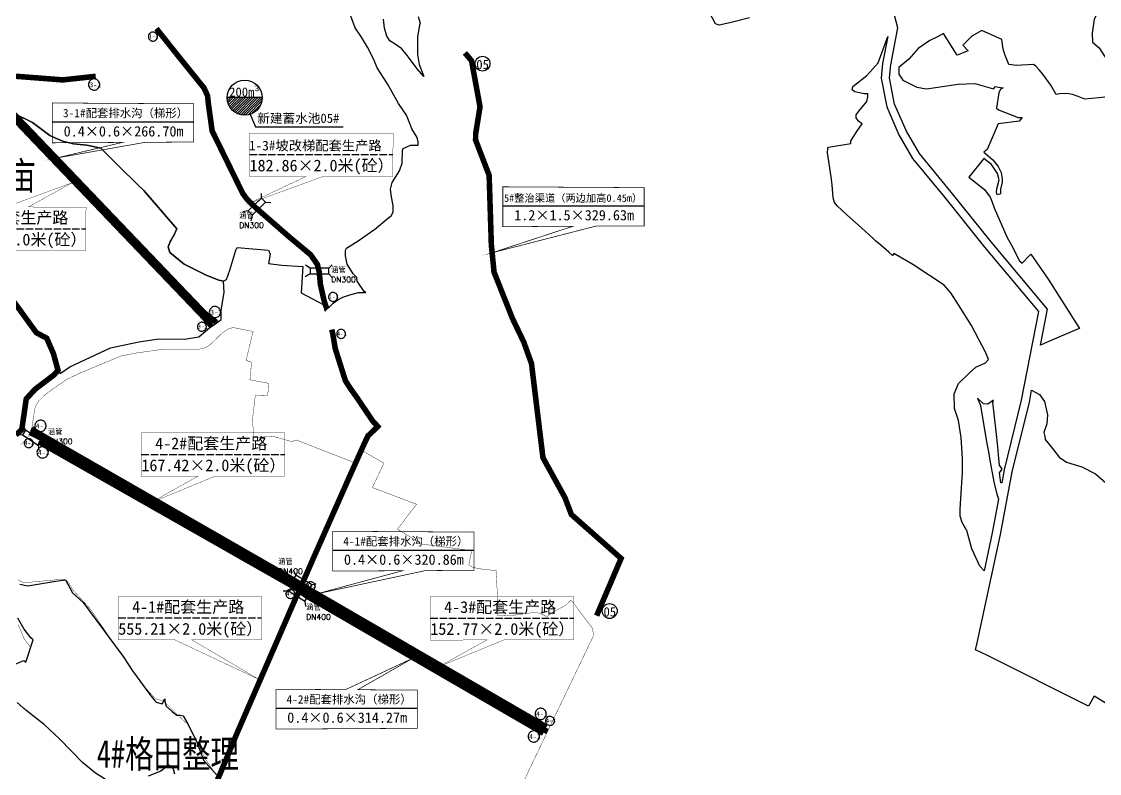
# Model space of a CAD drawing. Header units: millimetres. Extents: x 35444746 to 35449000, y 3482000 to 3488437.
# Drawn here: x 35446541 to 35447122, y 3484715 to 3485121 of the extents above; entities that cross this region are included whole.
import ezdxf
from ezdxf.enums import TextEntityAlignment as Align

# ---------------------------------------------------------------- set-up
doc = ezdxf.new("R2010")
doc.units = ezdxf.units.MM
doc.linetypes.add('X3', pattern=[5, 4, -1])
for name, color, linetype, true_color in [('0201.01格田整理标注', 7, 'Continuous', 0xffffff), ('0201.02格田整理', 7, 'X3', 0x99cc00), ('0202.02坡改梯', 40, 'Continuous', 0xffbf00), ('0203.02旱地整理', 9, 'Continuous', 0x808080), ('0204.02水田整理', 9, 'Continuous', 0x808080), ('0301.01生产道路工程标注', 6, 'X3', 0xff00ff), ('0301.02生产道路工程', 6, 'X3', 0xff00ff), ('0401.01渠道工程标注', 4, '732', 0x00ffff), ('0401.02渠道工程', 4, 'X3', 0x00ffff), ('0401.03涵管标注', 4, '732', 0x00ffff), ('0403.01蓄水池标注', 4, '732', 0x00ffff), ('0403.02蓄水池', 6, 'X3', 0xff00ff)]:
    doc.layers.add(name, color=color, linetype=linetype, true_color=true_color)
doc.styles.add('FS', font='rs.shx', dxfattribs={"bigfont": 'fs.shx'})
doc.styles.add('宋体', font='')
doc.styles.get('宋体').set_extended_font_data('SimSun')
doc.linetypes.add('732', pattern='A,9,-0.5,[162,AAA.SHX,S=1,R=0,X=0,Y=0],-0.5', length=10)

msp = doc.modelspace()

# ---------------------------------------------------------------- hatches: boundary and pattern name
at = {"layer": '0403.02蓄水池', "linetype": 'Continuous'}
h = msp.add_hatch(dxfattribs=at)
h.set_pattern_fill('ANSI31', color=5, scale=7.5, style=0)
h.set_pattern_definition([(45, (39393.036, 261068.4025), (-0.662912607362, 0.662912607362), [])])
h.paths.add_polyline_path([(35446670.759749, 3485079.55191), (35446661.299058, 3485079.55191), (35446651.838368, 3485079.55191, 1)])

# ---------------------------------------------------------------- linework, layer by layer
at = {"layer": '0201.02格田整理', "color": 2, "linetype": 'ByBlock', "elevation": 564.238}
msp.add_lwpolyline([(35446540.916848, 3484963.916098), (35446548.97523, 3484952.835247), (35446548.97523, 3484952.835247), (35446554.571083, 3484949.857582), (35446557.685, 3484943.155), (35446560.630906, 3484932.644251), (35446561.761902, 3484930.797225), (35446567.094667, 3484934.451208), (35446567.094667, 3484934.451208), (35446578.094, 3484939.632), (35446588.957, 3484944.595), (35446598.348, 3484946.658), (35446604.296643, 3484947.912673), (35446615.029934, 3484949.592455), (35446615.029934, 3484949.592455), (35446628.863, 3484949.406), (35446636.516, 3484950.605), (35446636.516, 3484950.605), (35446642.390938, 3484955.423847), (35446644.407696, 3484956.980731), (35446648.56531, 3484959.925263), (35446648.536, 3484964.972), (35446650.216194, 3484974.426173), (35446649.903425, 3484980.664191), (35446647.403458, 3484981.082241), (35446640.529, 3484983.928), (35446628.666, 3484989.799), (35446620.881, 3484996.039), (35446620.02, 3484999.087), (35446621.151, 3485001.853), (35446623.281174, 3485005.492318), (35446624.695, 3485008.841), (35446606.991093, 3485029.495221), (35446603.365282, 3485032.995772), (35446593.557829, 3485042.464413), (35446583.781675, 3485052.288767), (35446576.193477, 3485053.973697), (35446569.026819, 3485054.675766), (35446563.124868, 3485056.079868), (35446556.239266, 3485059.168917), (35446546.824292, 3485066.189462), (35446536.293903, 3485071.41094)], dxfattribs=at)
at = {"layer": '0201.02格田整理', "color": 2, "linetype": 'ByBlock', "const_width": 0.2, "elevation": 562.236}
for points in [[(35446540.576, 3484892.585), (35446543.428, 3484895.295), (35446544.580598, 3484896.888081), (35446546.574, 3484901.723), (35446547.9205, 3484910.476), (35446548.448, 3484913.083), (35446550.368, 3484916.208), (35446553.767, 3484919.504), (35446560.472, 3484924.356), (35446560.472, 3484924.356), (35446565.540625, 3484927.766425), (35446572.849437, 3484931.235123), (35446581.534, 3484934.848892), (35446589.405794, 3484938.125943), (35446589.405794, 3484938.125943), (35446594.601148, 3484940.253229), (35446602.27715, 3484941.807308), (35446616.97458, 3484943.862791), (35446625.283, 3484943.7015), (35446636.316, 3484943.838), (35446640.228, 3484944.785), (35446643.013, 3484946.689), (35446649.273, 3484952.717), (35446652.743, 3484955.014), (35446655.176, 3484955.616), (35446665.924, 3484953.468), (35446665.924, 3484953.468), (35446665.585524, 3484952.720498), (35446662.074161, 3484937.874588), (35446665.039, 3484936.905), (35446664.120787, 3484927.430302), (35446664.120787, 3484927.430302), (35446664.120787, 3484927.430302), (35446664.120787, 3484927.430302), (35446674.15811, 3484925.553838), (35446674.15811, 3484925.553838), (35446673.76957, 3484919.147979), (35446673.76957, 3484919.147979), (35446667.03484, 3484918.953862), (35446665.542, 3484906.299), (35446666.11, 3484896.363), (35446677.008285, 3484896.848551), (35446677.008285, 3484896.848551), (35446686.657068, 3484894.130914), (35446689.193943, 3484895.000283), (35446689.193943, 3484895.000283), (35446689.193943, 3484895.000283), (35446720.139579, 3484882.892148), (35446725.070139, 3484888.996503), (35446725.070139, 3484888.996503), (35446736.379, 3484882.522), (35446736.379, 3484882.522), (35446730.148, 3484869.357), (35446753.95, 3484860.354), (35446743.65, 3484846.871), (35446756.931, 3484838.914), (35446783.7255, 3484835.366), (35446782.1165, 3484827.6335), (35446783.817, 3484826.5765), (35446787.373, 3484825.618), (35446796.798249, 3484824.553011), (35446796.798249, 3484824.553011), (35446796.798249, 3484824.553011), (35446796.798249, 3484824.553011), (35446796.798249, 3484824.553011), (35446796.798249, 3484824.553011), (35446796.798249, 3484824.553011), (35446796.798249, 3484824.553011), (35446796.798249, 3484824.553011), (35446796.798249, 3484824.553011), (35446796.798249, 3484824.553011), (35446796.798249, 3484824.553011), (35446797.720204, 3484808.813955), (35446797.401412, 3484800.63838), (35446805.052192, 3484800.319857), (35446817.822, 3484802.134), (35446817.822, 3484802.134), (35446817.822, 3484802.134), (35446821.056, 3484801.332), (35446823.675, 3484800.008), (35446824.638, 3484800.003), (35446826.483, 3484801.57), (35446832.053, 3484804.6505), (35446834.289, 3484805.734), (35446834.993, 3484806.518), (35446837.340108, 3484808.691352), (35446848.759, 3484793.505), (35446849.432097, 3484789.630505), (35446831.851741, 3484752.949222), (35446831.851741, 3484752.949222), (35446815.229289, 3484718.363128), (35446798.127254, 3484681.413395)], [(35446646.393438, 3484713.819809), (35446640.107502, 3484722.939401), (35446640.107502, 3484722.939401), (35446636.383587, 3484731.109295), (35446630.797761, 3484741.544106), (35446625.676214, 3484746.197178), (35446619.685628, 3484752.183033), (35446617.823671, 3484754.043502), (35446612.966421, 3484755.661297), (35446607.218664, 3484762.132498), (35446595.725345, 3484778.299038), (35446591.244302, 3484784.602087), (35446577.967819, 3484804.01569), (35446568.956452, 3484813.778775), (35446566.28493, 3484818.227732), (35446564.018214, 3484820.007303), (35446564.018214, 3484820.007303), (35446548.070254, 3484818.551283), (35446541.998726, 3484817.985058), (35446539.246262, 3484819.683751)], [(35446539.18, 3484795.384), (35446542.366, 3484787.805), (35446545.896115, 3484783.280728), (35446543.32168, 3484775.128175), (35446542.138996, 3484776.178942), (35446532.896, 3484771.964)], [(35446538.646, 3484753.544), (35446553.229, 3484741.633), (35446567.718, 3484727.416), (35446573.877, 3484721.162), (35446580.909, 3484715.296), (35446594.984682, 3484706.860585)]]:
    msp.add_lwpolyline(points, dxfattribs=at)
at = {"layer": '0202.02坡改梯', "color": 40, "linetype": 'ByBlock'}
msp.add_lwpolyline([(35446536.293903, 3485071.41094), (35446546.824292, 3485066.189462), (35446556.239266, 3485059.168917), (35446563.124868, 3485056.079868), (35446569.026819, 3485054.675766), (35446576.193477, 3485053.973697), (35446583.781675, 3485052.288767), (35446593.557829, 3485042.464413), (35446603.365282, 3485032.995772), (35446606.991093, 3485029.495221), (35446624.695, 3485008.841), (35446622.794, 3485004.66), (35446621.151, 3485001.853), (35446620.02, 3484999.087), (35446620.881, 3484996.039), (35446628.666, 3484989.799), (35446640.529, 3484983.928), (35446647.403458, 3484981.082241), (35446649.903425, 3484980.664191), (35446651.502262, 3484981.535942), (35446653.341, 3484986.581), (35446656.558405, 3484997.312085), (35446657.282969, 3484998.833073), (35446674.051399, 3484997.405057), (35446674.962752, 3484995.192643), (35446674.051399, 3484990.117101), (35446681.342227, 3484989.206105), (35446692.69514, 3484988.483372), (35446691.762693, 3484974.363916), (35446703.952577, 3484967.90399), (35446704.473382, 3484964.481844), (35446707.64929, 3484967.382569), (35446708.98371, 3484968.819827), (35446711.480569, 3484970.485307), (35446714.183, 3484971.931), (35446717.991, 3484973.251), (35446722.714, 3484974.42), (35446726.578, 3484974.584), (35446725.771, 3484975.028), (35446721.982, 3484980.594), (35446721.818, 3484982.675), (35446719.815194, 3484984.577523), (35446716.603, 3484989.872), (35446715.572, 3484994.287), (35446715.6, 3484997.004), (35446715.861, 3484997.739), (35446716.122, 3484998.474), (35446722.442, 3485002.443), (35446730.842492, 3485008.236311), (35446731.235, 3485008.507), (35446738.983, 3485015.0155), (35446740.404, 3485015.994), (35446741.273, 3485017.984), (35446741.365, 3485021.274), (35446740.248, 3485027.163), (35446739.993, 3485030.28), (35446740.864, 3485033.828), (35446744.73, 3485040.036), (35446746.293, 3485044.185), (35446746.304, 3485051.019), (35446746.825, 3485052.142), (35446750.72, 3485053.866), (35446754.784847, 3485053.858951), (35446754.788, 3485055.677), (35446754.272, 3485058.013), (35446751.338, 3485062.694), (35446750.325, 3485065.639), (35446748.461, 3485070.059), (35446744.26, 3485076.324), (35446738.302, 3485086.992), (35446732.744, 3485095.592), (35446730.712, 3485100.528), (35446727.568, 3485106.682), (35446724.333, 3485112.232), (35446720.847, 3485117.267), (35446718.555, 3485123.5)], dxfattribs=at)
at = {"layer": '0203.02旱地整理', "color": 41}
for points in [[(35446540.024, 3484817.326), (35446544.324, 3484816.333), (35446559.494, 3484818.801), (35446564.598, 3484819.58), (35446568.425, 3484812.657), (35446574.212, 3484807.461), (35446595.172, 3484779.044), (35446596.16, 3484777.705), (35446600.733, 3484770.46), (35446610.241, 3484757.834), (35446613.065, 3484754.211), (35446613.522, 3484753.626), (35446613.645, 3484753.59), (35446616.825, 3484752.686), (35446618.318, 3484755.424), (35446618.313, 3484753.999), (35446618.998, 3484751.471), (35446622.294, 3484748.497), (35446624.637, 3484746.572), (35446626.553, 3484746.564), (35446628.205, 3484746.209), (35446630.626, 3484742.02), (35446635.692, 3484731.648), (35446637.154, 3484727.723), (35446639.135, 3484722.408), (35446646.508314, 3484714.075586)], [(35446540.024, 3484817.326), (35446544.324, 3484816.333), (35446559.494, 3484818.801), (35446564.598, 3484819.58), (35446568.425, 3484812.657), (35446574.212, 3484807.461), (35446595.172, 3484779.044), (35446596.16, 3484777.705), (35446600.733, 3484770.46), (35446610.241, 3484757.834), (35446613.065, 3484754.211), (35446613.522, 3484753.626), (35446613.645, 3484753.59), (35446616.825, 3484752.686), (35446618.318, 3484755.424), (35446618.313, 3484753.999), (35446618.998, 3484751.471), (35446622.294, 3484748.497), (35446624.637, 3484746.572), (35446626.553, 3484746.564), (35446628.205, 3484746.209), (35446630.626, 3484742.02), (35446635.692, 3484731.648), (35446637.154, 3484727.723), (35446639.135, 3484722.408), (35446646.508314, 3484714.075586)], [(35446536.292, 3484773.683), (35446542.139, 3484776.179), (35446543.322, 3484775.128), (35446543.498, 3484775.685), (35446547.167, 3484787.308), (35446546.021, 3484788.275), (35446542.393, 3484792.987), (35446538.944, 3484798.994)], [(35446536.292, 3484773.683), (35446542.139, 3484776.179), (35446543.322, 3484775.128), (35446543.498, 3484775.685), (35446547.167, 3484787.308), (35446546.021, 3484788.275), (35446542.393, 3484792.987), (35446538.944, 3484798.994)], [(35446591.67, 3484708.56), (35446580.909, 3484715.296), (35446573.877, 3484721.162), (35446561.559, 3484733.67), (35446553.229, 3484741.633), (35446543.331, 3484749.427), (35446538.646, 3484753.544)], [(35446591.67, 3484708.56), (35446580.909, 3484715.296), (35446573.877, 3484721.162), (35446561.559, 3484733.67), (35446553.229, 3484741.633), (35446543.331, 3484749.427), (35446538.646, 3484753.544)], [(35446623.56, 3484714.83), (35446623, 3484717.555), (35446620.459, 3484719.915), (35446616.021, 3484716.399), (35446609.285, 3484713.729)], [(35446623.56, 3484714.83), (35446623, 3484717.555), (35446620.459, 3484719.915), (35446616.021, 3484716.399), (35446609.285, 3484713.729)]]:
    msp.add_lwpolyline(points, dxfattribs=at)
at = {"layer": '0204.02水田整理', "color": 51}
for points in [[(35447128.333, 3485080.151), (35447121.866, 3485079.497), (35447114.325, 3485078.734), (35447110.719, 3485080.253), (35447107.611, 3485081.295), (35447104.589, 3485081.732), (35447100.764, 3485081.629), (35447098.796, 3485081.254), (35447095.974, 3485086.231), (35447091.612, 3485092.297), (35447089.62, 3485094.542), (35447087.842, 3485096.547), (35447086.618, 3485097.415), (35447077.288, 3485096.883), (35447074.793, 3485097.23), (35447073.341, 3485097.515), (35447071.21, 3485102.896), (35447070.188, 3485105.673), (35447069.613, 3485110.871), (35447058.702, 3485115.787), (35447053.405, 3485112.714), (35447048.518, 3485107.829), (35447051.411, 3485104.837), (35447045.497, 3485102.453), (35447038.16, 3485114.102), (35447034.801, 3485112.409), (35447030.711, 3485110.348), (35447024.381, 3485105.983), (35447019.371, 3485100.361), (35447013.976, 3485095.72), (35447013.955, 3485092.258), (35447016.185, 3485088.955), (35447023.78, 3485085.273), (35447028.967, 3485084.376), (35447044.644, 3485086.702), (35447045.774, 3485086.87), (35447054.967, 3485087.14), (35447064.975, 3485084.309), (35447066.049, 3485085.492), (35447067.721, 3485085.204), (35447070.195, 3485084.777), (35447068.77, 3485084.093), (35447067.891, 3485082.105), (35447066.715, 3485073.966), (35447067.662, 3485072.921), (35447078.296, 3485068.869), (35447080.463, 3485068.856), (35447078.966, 3485066.841), (35447067.629, 3485065.431), (35447061.606, 3485051.599), (35447059.755, 3485050.124), (35447064.602, 3485045.962), (35447067.593, 3485042.482), (35447069.211, 3485039.247), (35447069.701, 3485035.669), (35447069.712, 3485033.962), (35447068.811, 3485030.253), (35447068.763, 3485027.689), (35447067.015, 3485027.146), (35447066.66, 3485028.362), (35447066.893, 3485030.405), (35447068.086, 3485035.224), (35447067.256, 3485038.696), (35447063.99, 3485043.463), (35447059.843, 3485046.779), (35447051.774, 3485036.701), (35447060.2, 3485030.049), (35447063.294, 3485025.909), (35447064.305, 3485023.186), (35447065.407, 3485020.216), (35447072.286, 3485004.502), (35447074.684, 3485000), (35447079.146, 3484991.623), (35447080.552, 3484990.263), (35447084.681, 3484994.716), (35447085.182, 3484995.256), (35447094.471, 3484981.731), (35447111.397, 3484955.122), (35447110.056, 3484954.568), (35447095.24, 3484948.292), (35447090.37019, 3484946.066847), (35447094.172384, 3484965.497185), (35447063.716316, 3485001.869221), (35447042.202122, 3485028.601405), (35447025.061824, 3485049.367539), (35447018.07187, 3485061.570813), (35447011.745186, 3485075.975974), (35447008.926882, 3485090.301006), (35447009.622967, 3485097.307633), (35447013.497179, 3485117.182694), (35447009.693603, 3485131.521088)], [(35447123.974, 3485131.117), (35447119.309, 3485121.827), (35447118.236, 3485114.251), (35447118.4, 3485109.431), (35447121.932, 3485106.416), (35447127.459, 3485097.893)], [(35446933.515, 3485122.629), (35446922.796, 3485119.816), (35446917.063, 3485118.628), (35446915.241, 3485119.421), (35446910.035, 3485128.853)], [(35446754.861, 3485123.34), (35446755.868, 3485119.662), (35446755.514, 3485118.633), (35446754.424, 3485112.408), (35446754.391, 3485108.253), (35446754.521, 3485102.884), (35446755.429, 3485097.509), (35446757.383, 3485092.423), (35446757.929, 3485090.999), (35446754.217, 3485095.114), (35446749.641, 3485101.388), (35446749.128, 3485102.02), (35446746.046, 3485105.826), (35446742.914, 3485108.017), (35446739.544, 3485110.206), (35446737.923, 3485112.638), (35446736.75, 3485117.052), (35446736.097, 3485121.808)], [(35447126.081, 3484752.766), (35447119.255, 3484756.934), (35447116.253, 3484751.564), (35447061.366, 3484778.936), (35447055.305023, 3484781.929904), (35447056.205548, 3484785.560323), (35447068.748003, 3484844.049604), (35447075.169127, 3484877.899024), (35447084.37422, 3484915.425658), (35447085.620011, 3484921.792018), (35447089.88, 3484919.435), (35447092.527, 3484915.693), (35447094.194, 3484908.553), (35447093.836, 3484903.65), (35447092.102, 3484899.062), (35447092.716, 3484896.841), (35447092.883, 3484895.33), (35447096.78, 3484890.377), (35447100.416, 3484885.772), (35447104.403, 3484883.075), (35447112.729, 3484880.457), (35447120.098, 3484876.8), (35447128.242, 3484869.497)]]:
    msp.add_lwpolyline(points, dxfattribs=at)
msp.add_lwpolyline([(35447008.051371, 3485112.594882), (35447005.198081, 3485097.957247), (35447004.416104, 3485090.086047), (35447007.456845, 3485074.630401), (35447014.07716, 3485059.556673), (35447021.374329, 3485046.817054), (35447038.739144, 3485025.778909), (35447060.263236, 3484999.034426), (35447089.378775, 3484964.263312), (35447080.010238, 3484916.387305), (35447070.802071, 3484878.84814), (35447069.482476, 3484871.891802), (35447069.036, 3484871.949), (35447068.314, 3484877.318), (35447069.675, 3484879.268), (35447068.3, 3484881.459), (35447067.744, 3484886.949), (35447067.382, 3484891.317), (35447066.495, 3484899.656), (35447064.72, 3484915.463), (35447064.971, 3484916.419), (35447062.052, 3484914.374), (35447059.596, 3484914.425), (35447056.467, 3484917.6), (35447058.097, 3484913.584), (35447061.119, 3484895.018), (35447062.634, 3484886.562), (35447062.926, 3484884.932), (35447065.16, 3484872.439), (35447066.861, 3484865.724), (35447067.806627, 3484863.057438), (35447064.368743, 3484844.934385), (35447059.967102, 3484824.408193), (35447057.657, 3484826.942), (35447053.356, 3484836.294), (35447050.638, 3484846.115), (35447050.555, 3484846.343), (35447048.181, 3484850.517), (35447047.022, 3484854.002), (35447047.043, 3484857.485), (35447047.429, 3484863.665), (35447048.327, 3484877.23), (35447048.375, 3484885.064), (35447047.66, 3484896.299), (35447046.15, 3484905.536), (35447044.013, 3484911.991), (35447043.8, 3484919.914), (35447046.184, 3484925.384), (35447052.052, 3484931.18), (35447055.466, 3484934.206), (35447060.673, 3484936.547), (35447062.335, 3484938.302), (35447060.939, 3484941.902), (35447053.197, 3484956.664), (35447046.211, 3484967.786), (35447042.057, 3484974.4), (35447038.399, 3484978.508), (35447021.574, 3484989.621), (35447011.246, 3484995.523), (35447010.592, 3484994.541), (35447008.643, 3484996.168), (35447004.223, 3485000), (35447001.509, 3485002.353), (35447000, 3485003.757), (35446994.104, 3485009.241), (35446985.775, 3485016.522), (35446980.745, 3485021.257), (35446979.36, 3485023.096), (35446978.589, 3485025.541), (35446977.983, 3485032.527), (35446977.604, 3485036.903), (35446975.584, 3485049.812), (35446975.684, 3485052.358), (35446975.99, 3485052.803), (35446988.038, 3485054.885), (35446988.133, 3485056.188), (35446991.292, 3485061.294), (35446994.247, 3485065.523), (35446992.261, 3485066.923), (35446991.058, 3485068.752), (35446991.067, 3485070.227), (35446992.38, 3485072.214), (35446996.836, 3485077.478), (35446997.372, 3485080.076), (35446997.313, 3485081.634), (35446995.343, 3485081.584), (35446990.238, 3485082.73), (35446988.785, 3485083.752), (35446989.141, 3485085.487), (35446996.793, 3485091.544), (35447000, 3485095.146), (35447002.797, 3485098.287)], close=True, dxfattribs=at)
at = {"layer": '0301.01生产道路工程标注'}
for p, q in [((35446663.988426, 3485048.842842), (35446741.236892, 3485048.862869)), ((35446498.315928, 3485008.875226, 166.192687), (35446575.564394, 3485008.895253, 166.192687)), ((35446605.656151, 3484887.210383), (35446682.904617, 3484887.23041)), ((35446593.201673, 3484799.051589), (35446670.450139, 3484799.071616)), ((35446761.449821, 3484798.984049, 567.729678), (35446838.698287, 3484799.004076, 567.729678))]:
    msp.add_line(p, q, dxfattribs=at)
at = {"layer": '0301.01生产道路工程标注', "linetype": 'Continuous'}
for points in [[(35446613.044399, 3485110.370139), (35446613.356284, 3485110.586836), (35446613.636889, 3485110.858024), (35446613.870359, 3485111.170712), (35446614.050646, 3485111.516802), (35446614.173081, 3485111.88733), (35446614.234495, 3485112.2727), (35446614.233295, 3485112.662931), (35446614.169514, 3485113.047916), (35446614.044802, 3485113.417685), (35446613.86239, 3485113.76266), (35446613.627004, 3485114.073907), (35446613.344737, 3485114.343364), (35446613.022902, 3485114.564054), (35446612.669833, 3485114.730259), (35446612.294675, 3485114.837676), (35446611.907145, 3485114.883522), (35446611.517278, 3485114.866611), (35446611.135174, 3485114.787379), (35446610.770727, 3485114.64788), (35446610.433376, 3485114.451725), (35446610.13186, 3485114.203996), (35446609.873987, 3485113.911109), (35446609.666436, 3485113.580648), (35446609.514582, 3485113.221174), (35446609.422358, 3485112.841995), (35446609.392153, 3485112.452932), (35446609.424749, 3485112.064063), (35446609.519303, 3485111.685458), (35446609.673364, 3485111.326925), (35446609.882942, 3485110.997746), (35446610.142612, 3485110.706449), (35446610.445645, 3485110.460579), (35446610.784195, 3485110.266502), (35446611.149492, 3485110.129245), (35446611.532077, 3485110.052365), (35446611.92204, 3485110.03785), (35446612.309281, 3485110.086078), (35446612.683772, 3485110.1958), (35446613.026379, 3485110.359661)], [(35446710.153594, 3484970.034676), (35446710.46548, 3484970.251374), (35446710.746085, 3484970.522562), (35446710.979554, 3484970.83525), (35446711.159841, 3484971.18134), (35446711.282277, 3484971.551867), (35446711.343691, 3484971.937238), (35446711.342491, 3484972.327469), (35446711.27871, 3484972.712454), (35446711.153998, 3484973.082223), (35446710.971586, 3484973.427198), (35446710.7362, 3484973.738444), (35446710.453933, 3484974.007902), (35446710.132098, 3484974.228591), (35446709.779028, 3484974.394797), (35446709.403871, 3484974.502214), (35446709.01634, 3484974.54806), (35446708.626474, 3484974.531148), (35446708.244369, 3484974.451916), (35446707.879923, 3484974.312417), (35446707.542572, 3484974.116263), (35446707.241056, 3484973.868534), (35446706.983183, 3484973.575646), (35446706.775632, 3484973.245186), (35446706.623778, 3484972.885711), (35446706.531554, 3484972.506533), (35446706.501349, 3484972.11747), (35446706.533945, 3484971.7286), (35446706.628498, 3484971.349996), (35446706.78256, 3484970.991462), (35446706.992138, 3484970.662284), (35446707.251808, 3484970.370987), (35446707.554841, 3484970.125116), (35446707.893391, 3484969.93104), (35446708.258688, 3484969.793783), (35446708.641273, 3484969.716902), (35446709.031236, 3484969.702388), (35446709.418477, 3484969.750616), (35446709.792968, 3484969.860337), (35446710.135575, 3484970.024199)], [(35446639.441453, 3484953.949963), (35446639.753338, 3484954.16666), (35446640.033943, 3484954.437848), (35446640.267413, 3484954.750536), (35446640.4477, 3484955.096626), (35446640.570135, 3484955.467154), (35446640.631549, 3484955.852524), (35446640.630349, 3484956.242755), (35446640.566568, 3484956.62774), (35446640.441857, 3484956.997509), (35446640.259444, 3484957.342484), (35446640.024058, 3484957.653731), (35446639.741791, 3484957.923188), (35446639.419956, 3484958.143878), (35446639.066887, 3484958.310083), (35446638.691729, 3484958.4175), (35446638.304199, 3484958.463346), (35446637.914332, 3484958.446435), (35446637.532228, 3484958.367203), (35446637.167781, 3484958.227704), (35446636.83043, 3484958.031549), (35446636.528915, 3484957.78382), (35446636.271041, 3484957.490933), (35446636.06349, 3484957.160472), (35446635.911636, 3484956.800998), (35446635.819412, 3484956.421819), (35446635.789207, 3484956.032756), (35446635.821804, 3484955.643887), (35446635.916357, 3484955.265282), (35446636.070418, 3484954.906749), (35446636.279997, 3484954.57757), (35446636.539666, 3484954.286273), (35446636.8427, 3484954.040403), (35446637.181249, 3484953.846326), (35446637.546547, 3484953.709069), (35446637.929132, 3484953.632189), (35446638.319094, 3484953.617674), (35446638.706336, 3484953.665903), (35446639.080826, 3484953.775624), (35446639.423433, 3484953.939485)], [(35446714.519845, 3484950.08878), (35446714.831731, 3484950.305477), (35446715.112335, 3484950.576665), (35446715.345805, 3484950.889353), (35446715.526092, 3484951.235443), (35446715.648528, 3484951.605971), (35446715.709941, 3484951.991341), (35446715.708741, 3484952.381572), (35446715.64496, 3484952.766557), (35446715.520249, 3484953.136326), (35446715.337837, 3484953.481301), (35446715.10245, 3484953.792547), (35446714.820184, 3484954.062005), (35446714.498348, 3484954.282695), (35446714.145279, 3484954.4489), (35446713.770121, 3484954.556317), (35446713.382591, 3484954.602163), (35446712.992725, 3484954.585251), (35446712.61062, 3484954.50602), (35446712.246173, 3484954.366521), (35446711.908823, 3484954.170366), (35446711.607307, 3484953.922637), (35446711.349434, 3484953.62975), (35446711.141882, 3484953.299289), (35446710.990028, 3484952.939815), (35446710.897804, 3484952.560636), (35446710.867599, 3484952.171573), (35446710.900196, 3484951.782704), (35446710.994749, 3484951.404099), (35446711.14881, 3484951.045566), (35446711.358389, 3484950.716387), (35446711.618058, 3484950.42509), (35446711.921092, 3484950.17922), (35446712.259641, 3484949.985143), (35446712.624939, 3484949.847886), (35446713.007524, 3484949.771006), (35446713.397487, 3484949.756491), (35446713.784728, 3484949.804719), (35446714.159218, 3484949.914441), (35446714.501826, 3484950.078302)], [(35446546.051567, 3484891.181255), (35446546.363452, 3484891.397953), (35446546.644057, 3484891.669141), (35446546.877527, 3484891.981829), (35446547.057814, 3484892.327919), (35446547.180249, 3484892.698446), (35446547.241663, 3484893.083817), (35446547.240463, 3484893.474048), (35446547.176682, 3484893.859033), (35446547.05197, 3484894.228802), (35446546.869558, 3484894.573777), (35446546.634172, 3484894.885023), (35446546.351905, 3484895.154481), (35446546.03007, 3484895.37517), (35446545.677001, 3484895.541376), (35446545.301843, 3484895.648793), (35446544.914313, 3484895.694639), (35446544.524446, 3484895.677727), (35446544.142342, 3484895.598495), (35446543.777895, 3484895.458996), (35446543.440544, 3484895.262842), (35446543.139028, 3484895.015113), (35446542.881155, 3484894.722225), (35446542.673604, 3484894.391765), (35446542.52175, 3484894.03229), (35446542.429526, 3484893.653112), (35446542.399321, 3484893.264049), (35446542.431917, 3484892.87518), (35446542.526471, 3484892.496575), (35446542.680532, 3484892.138041), (35446542.89011, 3484891.808863), (35446543.14978, 3484891.517566), (35446543.452813, 3484891.271695), (35446543.791363, 3484891.077619), (35446544.15666, 3484890.940362), (35446544.539245, 3484890.863481), (35446544.929208, 3484890.848967), (35446545.31645, 3484890.897195), (35446545.69094, 3484891.006916), (35446546.033547, 3484891.170778)], [(35446698.073689, 3484814.062611), (35446698.385575, 3484814.279308), (35446698.66618, 3484814.550496), (35446698.899649, 3484814.863184), (35446699.079936, 3484815.209274), (35446699.202372, 3484815.579802), (35446699.263786, 3484815.965172), (35446699.262586, 3484816.355403), (35446699.198805, 3484816.740388), (35446699.074093, 3484817.110157), (35446698.891681, 3484817.455132), (35446698.656294, 3484817.766379), (35446698.374028, 3484818.035836), (35446698.052193, 3484818.256526), (35446697.699123, 3484818.422731), (35446697.323965, 3484818.530148), (35446696.936435, 3484818.575994), (35446696.546569, 3484818.559083), (35446696.164464, 3484818.479851), (35446695.800018, 3484818.340352), (35446695.462667, 3484818.144197), (35446695.161151, 3484817.896468), (35446694.903278, 3484817.603581), (35446694.695727, 3484817.27312), (35446694.543873, 3484816.913646), (35446694.451649, 3484816.534467), (35446694.421444, 3484816.145404), (35446694.45404, 3484815.756535), (35446694.548593, 3484815.37793), (35446694.702655, 3484815.019397), (35446694.912233, 3484814.690218), (35446695.171903, 3484814.398921), (35446695.474936, 3484814.153051), (35446695.813486, 3484813.958974), (35446696.178783, 3484813.821718), (35446696.561368, 3484813.744837), (35446696.951331, 3484813.730322), (35446697.338572, 3484813.778551), (35446697.713063, 3484813.888272), (35446698.05567, 3484814.052133)], [(35446687.158252, 3484809.908714), (35446687.470138, 3484810.125411), (35446687.750743, 3484810.396599), (35446687.984212, 3484810.709287), (35446688.164499, 3484811.055377), (35446688.286935, 3484811.425905), (35446688.348349, 3484811.811275), (35446688.347149, 3484812.201506), (35446688.283368, 3484812.586491), (35446688.158656, 3484812.95626), (35446687.976244, 3484813.301235), (35446687.740858, 3484813.612481), (35446687.458591, 3484813.881939), (35446687.136756, 3484814.102628), (35446686.783686, 3484814.268834), (35446686.408529, 3484814.376251), (35446686.020998, 3484814.422097), (35446685.631132, 3484814.405185), (35446685.249028, 3484814.325953), (35446684.884581, 3484814.186454), (35446684.54723, 3484813.9903), (35446684.245714, 3484813.742571), (35446683.987841, 3484813.449683), (35446683.78029, 3484813.119223), (35446683.628436, 3484812.759748), (35446683.536212, 3484812.38057), (35446683.506007, 3484811.991507), (35446683.538603, 3484811.602638), (35446683.633156, 3484811.224033), (35446683.787218, 3484810.865499), (35446683.996796, 3484810.536321), (35446684.256466, 3484810.245024), (35446684.559499, 3484809.999153), (35446684.898049, 3484809.805077), (35446685.263346, 3484809.66782), (35446685.645931, 3484809.590939), (35446686.035894, 3484809.576425), (35446686.423135, 3484809.624653), (35446686.797626, 3484809.734374), (35446687.140233, 3484809.898236)], [(35446827.183069, 3484741.461528), (35446827.494955, 3484741.678226), (35446827.775559, 3484741.949413), (35446828.009029, 3484742.262101), (35446828.189316, 3484742.608191), (35446828.311752, 3484742.978719), (35446828.373165, 3484743.36409), (35446828.371965, 3484743.75432), (35446828.308184, 3484744.139306), (35446828.183473, 3484744.509075), (35446828.001061, 3484744.854049), (35446827.765674, 3484745.165296), (35446827.483408, 3484745.434753), (35446827.161572, 3484745.655443), (35446826.808503, 3484745.821649), (35446826.433345, 3484745.929065), (35446826.045815, 3484745.974911), (35446825.655949, 3484745.958), (35446825.273844, 3484745.878768), (35446824.909397, 3484745.739269), (35446824.572047, 3484745.543114), (35446824.270531, 3484745.295385), (35446824.012658, 3484745.002498), (35446823.805106, 3484744.672037), (35446823.653252, 3484744.312563), (35446823.561028, 3484743.933384), (35446823.530823, 3484743.544321), (35446823.56342, 3484743.155452), (35446823.657973, 3484742.776848), (35446823.812034, 3484742.418314), (35446824.021613, 3484742.089135), (35446824.281282, 3484741.797838), (35446824.584316, 3484741.551968), (35446824.922865, 3484741.357891), (35446825.288163, 3484741.220635), (35446825.670748, 3484741.143754), (35446826.060711, 3484741.129239), (35446826.447952, 3484741.177468), (35446826.822442, 3484741.287189), (35446827.16505, 3484741.451051)]]:
    msp.add_lwpolyline(points, dxfattribs=at)
at = {"layer": '0301.01生产道路工程标注', "const_width": 0.18, "flags": 128}
for points in [[(35446741.328888, 3485060.42017), (35446741.328888, 3485060.42017), (35446741.328888, 3485060.42017), (35446663.894433, 3485060.42017), (35446663.894433, 3485043.882439), (35446663.894433, 3485043.882439), (35446663.894433, 3485041.445897), (35446663.894433, 3485036.964796), (35446674.596415, 3485036.964796), (35446678.056073, 3485036.964796), (35446678.056073, 3485036.964796), (35446682.976483, 3485037.054721), (35446694.401407, 3485037.05994), (35446663.166474, 3485022.344758), (35446703.559307, 3485037.064123), (35446723.35655, 3485037.073166), (35446741.142899, 3485037.054598), (35446741.328888, 3485060.42017)], [(35446544.642027, 3485020.61202), (35446568.413037, 3485033.725198), (35446534.026208, 3485021.150834), (35446498.315928, 3485020.499165), (35446498.315928, 3485003.961434), (35446498.315928, 3485003.961434), (35446498.315928, 3485001.524892), (35446498.315928, 3484997.04379), (35446509.01791, 3484997.04379), (35446512.477568, 3484997.04379), (35446512.477568, 3484997.04379), (35446517.397978, 3484997.133715), (35446557.778044, 3484997.152161), (35446575.564394, 3484997.133593), (35446575.750383, 3485020.499165)], [(35446682.996612, 3484898.787711), (35446682.996612, 3484898.787711), (35446682.996612, 3484898.787711), (35446605.562158, 3484898.787711), (35446605.562158, 3484882.24998), (35446605.562158, 3484882.24998), (35446605.562158, 3484879.813438), (35446605.562158, 3484875.332336), (35446616.264139, 3484875.332336), (35446619.723797, 3484875.332336), (35446619.723797, 3484875.332336), (35446624.644208, 3484875.422261), (35446636.069131, 3484875.42748), (35446610.254934, 3484861.022742), (35446645.227032, 3484875.431663), (35446665.024274, 3484875.440707), (35446682.810624, 3484875.422139), (35446682.996612, 3484898.787711)], [(35446670.542134, 3484810.628917), (35446670.542134, 3484810.628917), (35446670.542134, 3484810.628917), (35446593.10768, 3484810.628917), (35446593.10768, 3484794.091186), (35446593.10768, 3484794.091186), (35446593.10768, 3484791.654644), (35446593.10768, 3484787.173543), (35446603.809662, 3484787.173543), (35446607.269319, 3484787.173543), (35446607.269319, 3484787.173543), (35446612.18973, 3484787.263468), (35446623.614654, 3484787.268687), (35446668.869698, 3484765.965557), (35446632.772554, 3484787.27287), (35446652.569796, 3484787.281913), (35446670.356146, 3484787.263345), (35446670.542134, 3484810.628917)]]:
    msp.add_lwpolyline(points, close=True, dxfattribs=at)
at = {"layer": '0301.01生产道路工程标注', "const_width": 0.18, "elevation": 567.729678, "flags": 128}
msp.add_lwpolyline([(35446838.790282, 3484810.561377), (35446838.790282, 3484810.561377), (35446838.790282, 3484810.561377), (35446761.355828, 3484810.561377), (35446761.355828, 3484794.023646), (35446761.355828, 3484794.023646), (35446761.355828, 3484791.587104), (35446761.355828, 3484787.106003), (35446772.057809, 3484787.106003), (35446775.517467, 3484787.106003), (35446775.517467, 3484787.106003), (35446780.437878, 3484787.195928), (35446791.862801, 3484787.201146), (35446766.048604, 3484772.796408), (35446801.020702, 3484787.20533), (35446820.817944, 3484787.214373), (35446838.604293, 3484787.195805), (35446838.790282, 3484810.561377)], close=True, dxfattribs=at)
at = {"layer": '0301.02生产道路工程', "linetype": 'Continuous', "const_width": 3, "elevation": 567.729678, "flags": 128}
for points in [[(35446705.795193, 3484965.543259), (35446704.813091, 3484967.755018), (35446703.849896, 3484971.157181), (35446702.113966, 3484978.976451), (35446701.55073, 3484985.195443), (35446700.501246, 3484989.61894), (35446696.894266, 3484994.815489), (35446685.321663, 3485004.478374), (35446667.473293, 3485020.025551), (35446662.683582, 3485024.62382), (35446660.255362, 3485027.926115), (35446645.794732, 3485057.469547), (35446643.761479, 3485061.601331), (35446641.799197, 3485075.667644), (35446641.247962, 3485080.683564), (35446639.38754, 3485084.737945), (35446626.853613, 3485100.293679), (35446614.29823, 3485116.001411), (35446613.650007, 3485116.763474)], [(35446425.207389, 3485040.844974), (35446428.426492, 3485043.411319), (35446476.749821, 3485076.309761), (35446484.806681, 3485081.021277), (35446504.674648, 3485094.024266), (35446506.855392, 3485094.914951), (35446508.65886, 3485094.957105), (35446511.34377, 3485094.517799), (35446512.286052, 3485093.900571), (35446516.085977, 3485090.214744), (35446545.866137, 3485058.733612), (35446639.614226, 3484960.764766), (35446643.448175, 3484956.231985)], [(35446643.477673, 3484704.520539), (35446648.100068, 3484715.179348), (35446657.225475, 3484737.077776), (35446689.364923, 3484811.025963), (35446690.554287, 3484812.584415), (35446690.95091, 3484812.91722), (35446692.729213, 3484818.434971), (35446698.377765, 3484831.384026), (35446719.118938, 3484878.173969), (35446726.069728, 3484893.667759), (35446727.798175, 3484897.211667), (35446731.879655, 3484901.145795), (35446733.029282, 3484902.330648), (35446730.293077, 3484905.22857), (35446730.293077, 3484905.22857), (35446722.413822, 3484916.985438), (35446718.55678, 3484922.405665), (35446715.629623, 3484926.855193), (35446710.114995, 3484944.321213), (35446709.81046, 3484946.158153), (35446708.846646, 3484951.948916), (35446708.27524, 3484954.540837), (35446708.27524, 3484954.540837)], [(35446690.821109, 3484815.774453), (35446689.913709, 3484816.456973), (35446550.67553, 3484896.381771), (35446548.757669, 3484897.45923), (35446545.557048, 3484898.975422)], [(35446692.549095, 3484814.616117), (35446695.593275, 3484812.387321), (35446822.308365, 3484739.104775), (35446824.555565, 3484737.768174)]]:
    msp.add_lwpolyline(points, dxfattribs=at)
at = {"layer": '0401.01渠道工程标注'}
for p, q in [((35446557.561952, 3485066.464885, 178.545525), (35446633.769969, 3485066.484642, 178.545525)), ((35446800.486075, 3485021.260807, 178.545525), (35446876.694092, 3485021.280564, 178.545525)), ((35446708.679492, 3484835.577848, 746.275204), (35446784.887509, 3484835.597605, 746.275204)), ((35446678.106108, 3484750.397379, 178.545525), (35446754.314125, 3484750.417137, 178.545525))]:
    msp.add_line(p, q, dxfattribs=at)
at = {"layer": '0401.01渠道工程标注', "linetype": 'Continuous', "elevation": 80518.069}
for points in [[(35446581.637787, 3485084.007444), (35446582.027645, 3485084.278316), (35446582.3784, 3485084.617301), (35446582.670237, 3485085.008161), (35446582.895596, 3485085.440773), (35446583.048641, 3485085.903933), (35446583.125408, 3485086.385646), (35446583.123908, 3485086.873435), (35446583.044181, 3485087.354666), (35446582.888292, 3485087.816877), (35446582.660277, 3485088.248096), (35446582.366044, 3485088.637154), (35446582.013211, 3485088.973976), (35446581.610917, 3485089.249838), (35446581.16958, 3485089.457595), (35446580.700633, 3485089.591866), (35446580.21622, 3485089.649173), (35446579.728887, 3485089.628034), (35446579.251256, 3485089.528994), (35446578.795698, 3485089.35462), (35446578.374009, 3485089.109427), (35446577.997115, 3485088.799766), (35446577.674773, 3485088.433657), (35446577.415334, 3485088.020581), (35446577.225516, 3485087.571238), (35446577.110237, 3485087.097264), (35446577.07248, 3485086.610936), (35446577.113226, 3485086.124849), (35446577.231417, 3485085.651594), (35446577.423994, 3485085.203426), (35446577.685967, 3485084.791953), (35446578.010554, 3485084.427832), (35446578.389346, 3485084.120494), (35446578.812533, 3485083.877898), (35446579.269155, 3485083.706327), (35446579.747386, 3485083.610227), (35446580.234839, 3485083.592083), (35446580.718891, 3485083.652369), (35446581.187004, 3485083.78952), (35446581.615263, 3485083.994347)], [(35446646.781237, 3484961.357391), (35446647.171094, 3484961.628263), (35446647.52185, 3484961.967247), (35446647.813687, 3484962.358107), (35446648.039046, 3484962.79072), (35446648.19209, 3484963.25388), (35446648.268857, 3484963.735593), (35446648.267357, 3484964.223381), (35446648.187631, 3484964.704613), (35446648.031741, 3484965.166824), (35446647.803726, 3484965.598042), (35446647.509493, 3484965.9871), (35446647.15666, 3484966.323922), (35446646.754366, 3484966.599784), (35446646.313029, 3484966.807541), (35446645.844082, 3484966.941812), (35446645.359669, 3484966.99912), (35446644.872336, 3484966.97798), (35446644.394706, 3484966.878941), (35446643.939147, 3484966.704567), (35446643.517459, 3484966.459374), (35446643.140564, 3484966.149712), (35446642.818222, 3484965.783603), (35446642.558783, 3484965.370527), (35446642.368966, 3484964.921184), (35446642.253686, 3484964.447211), (35446642.21593, 3484963.960882), (35446642.256675, 3484963.474796), (35446642.374867, 3484963.00154), (35446642.567443, 3484962.553373), (35446642.829416, 3484962.1419), (35446643.154003, 3484961.777779), (35446643.532795, 3484961.470441), (35446643.955982, 3484961.227845), (35446644.412604, 3484961.056274), (35446644.890835, 3484960.960173), (35446645.378289, 3484960.94203), (35446645.86234, 3484961.002315), (35446646.330453, 3484961.139467), (35446646.758712, 3484961.344294)], [(35446552.756492, 3484900.034159), (35446553.146349, 3484900.305031), (35446553.497105, 3484900.644016), (35446553.788942, 3484901.034876), (35446554.014301, 3484901.467488), (35446554.167346, 3484901.930648), (35446554.244113, 3484902.412361), (35446554.242613, 3484902.90015), (35446554.162886, 3484903.381381), (35446554.006997, 3484903.843593), (35446553.778982, 3484904.274811), (35446553.484749, 3484904.663869), (35446553.131916, 3484905.000691), (35446552.729621, 3484905.276553), (35446552.288285, 3484905.48431), (35446551.819337, 3484905.618581), (35446551.334925, 3484905.675889), (35446550.847592, 3484905.654749), (35446550.369961, 3484905.555709), (35446549.914403, 3484905.381336), (35446549.492714, 3484905.136142), (35446549.11582, 3484904.826481), (35446548.793478, 3484904.460372), (35446548.534039, 3484904.047296), (35446548.344221, 3484903.597953), (35446548.228942, 3484903.12398), (35446548.191185, 3484902.637651), (35446548.231931, 3484902.151565), (35446548.350122, 3484901.678309), (35446548.542699, 3484901.230142), (35446548.804672, 3484900.818668), (35446549.129259, 3484900.454547), (35446549.508051, 3484900.147209), (35446549.931238, 3484899.904613), (35446550.38786, 3484899.733043), (35446550.866091, 3484899.636942), (35446551.353544, 3484899.618799), (35446551.837596, 3484899.679084), (35446552.305709, 3484899.816236), (35446552.733968, 3484900.021063)], [(35446553.856717, 3484885.692607), (35446554.246574, 3484885.963479), (35446554.59733, 3484886.302463), (35446554.889167, 3484886.693323), (35446555.114526, 3484887.125936), (35446555.26757, 3484887.589096), (35446555.344337, 3484888.070809), (35446555.342838, 3484888.558597), (35446555.263111, 3484889.039829), (35446555.107222, 3484889.50204), (35446554.879207, 3484889.933258), (35446554.584973, 3484890.322317), (35446554.23214, 3484890.659138), (35446553.829846, 3484890.935), (35446553.388509, 3484891.142757), (35446552.919562, 3484891.277028), (35446552.435149, 3484891.334336), (35446551.947816, 3484891.313196), (35446551.470186, 3484891.214157), (35446551.014627, 3484891.039783), (35446550.592939, 3484890.79459), (35446550.216044, 3484890.484928), (35446549.893703, 3484890.118819), (35446549.634263, 3484889.705744), (35446549.444446, 3484889.2564), (35446549.329166, 3484888.782427), (35446549.29141, 3484888.296099), (35446549.332155, 3484887.810012), (35446549.450347, 3484887.336756), (35446549.642923, 3484886.888589), (35446549.904897, 3484886.477116), (35446550.229483, 3484886.112995), (35446550.608275, 3484885.805657), (35446551.031462, 3484885.563061), (35446551.488084, 3484885.39149), (35446551.966315, 3484885.295389), (35446552.453769, 3484885.277246), (35446552.937821, 3484885.337531), (35446553.405933, 3484885.474683), (35446553.834193, 3484885.67951)], [(35446822.431623, 3484744.733367), (35446822.82148, 3484745.004238), (35446823.172236, 3484745.343223), (35446823.464073, 3484745.734083), (35446823.689432, 3484746.166695), (35446823.842476, 3484746.629855), (35446823.919243, 3484747.111568), (35446823.917744, 3484747.599357), (35446823.838017, 3484748.080588), (35446823.682128, 3484748.5428), (35446823.454113, 3484748.974018), (35446823.15988, 3484749.363076), (35446822.807046, 3484749.699898), (35446822.404752, 3484749.97576), (35446821.963416, 3484750.183517), (35446821.494468, 3484750.317788), (35446821.010056, 3484750.375096), (35446820.522723, 3484750.353956), (35446820.045092, 3484750.254916), (35446819.589533, 3484750.080543), (35446819.167845, 3484749.835349), (35446818.79095, 3484749.525688), (35446818.468609, 3484749.159579), (35446818.20917, 3484748.746503), (35446818.019352, 3484748.29716), (35446817.904072, 3484747.823187), (35446817.866316, 3484747.336858), (35446817.907062, 3484746.850772), (35446818.025253, 3484746.377516), (35446818.21783, 3484745.929349), (35446818.479803, 3484745.517875), (35446818.80439, 3484745.153754), (35446819.183182, 3484744.846416), (35446819.606368, 3484744.603821), (35446820.06299, 3484744.43225), (35446820.541222, 3484744.336149), (35446821.028675, 3484744.318006), (35446821.512727, 3484744.378291), (35446821.98084, 3484744.515443), (35446822.409099, 3484744.72027)], [(35446818.698252, 3484732.561877), (35446819.088109, 3484732.832748), (35446819.438865, 3484733.171733), (35446819.730702, 3484733.562593), (35446819.956061, 3484733.995205), (35446820.109106, 3484734.458365), (35446820.185873, 3484734.940078), (35446820.184373, 3484735.427867), (35446820.104646, 3484735.909098), (35446819.948757, 3484736.37131), (35446819.720742, 3484736.802528), (35446819.426509, 3484737.191586), (35446819.073675, 3484737.528408), (35446818.671381, 3484737.80427), (35446818.230045, 3484738.012027), (35446817.761097, 3484738.146298), (35446817.276685, 3484738.203606), (35446816.789352, 3484738.182466), (35446816.311721, 3484738.083426), (35446815.856162, 3484737.909053), (35446815.434474, 3484737.663859), (35446815.057579, 3484737.354198), (35446814.735238, 3484736.988089), (35446814.475799, 3484736.575013), (35446814.285981, 3484736.12567), (35446814.170701, 3484735.651697), (35446814.132945, 3484735.165368), (35446814.173691, 3484734.679282), (35446814.291882, 3484734.206026), (35446814.484459, 3484733.757859), (35446814.746432, 3484733.346385), (35446815.071019, 3484732.982264), (35446815.449811, 3484732.674926), (35446815.872998, 3484732.432331), (35446816.32962, 3484732.26076), (35446816.807851, 3484732.164659), (35446817.295304, 3484732.146516), (35446817.779356, 3484732.206801), (35446818.247469, 3484732.343953), (35446818.675728, 3484732.54878)]]:
    msp.add_lwpolyline(points, dxfattribs=at)
at = {"layer": '0401.01渠道工程标注', "linetype": 'Continuous', "const_width": 0.37679, "flags": 128}
for points in [[(35446633.769969, 3485055.631601), (35446607.686396, 3485055.481735), (35446559.67606, 3485046.974327), (35446595.289668, 3485055.410509), (35446557.561952, 3485055.193741), (35446557.561952, 3485076.688756), (35446633.769969, 3485076.228173)], [(35446876.694092, 3485010.427523), (35446850.610519, 3485010.277657), (35446794.716411, 3484995.933948), (35446838.213791, 3485010.206431), (35446800.486075, 3485009.989662), (35446800.486075, 3485031.484678), (35446876.694092, 3485031.024094)], [(35446754.314125, 3484739.564096), (35446754.314125, 3484739.564096), (35446754.314125, 3484739.564096), (35446754.314125, 3484739.564096), (35446678.106108, 3484739.126235), (35446678.106108, 3484760.62125), (35446715.616896, 3484760.394544), (35446751.930705, 3484777.316281), (35446722.248463, 3484760.354464), (35446754.314125, 3484760.160667)]]:
    msp.add_lwpolyline(points, close=True, dxfattribs=at)
at = {"layer": '0401.01渠道工程标注', "linetype": 'Continuous', "const_width": 0.37679, "elevation": 567.729678, "flags": 128}
msp.add_lwpolyline([(35446784.887509, 3484824.744564), (35446758.803936, 3484824.594698), (35446700.233408, 3484812.062458), (35446746.407208, 3484824.523472), (35446708.679492, 3484824.306703), (35446708.679492, 3484845.801719), (35446784.887509, 3484845.341136)], close=True, dxfattribs=at)
at = {"layer": '0401.01渠道工程标注', "ltscale": 2}
for centre in [(35446789.527404, 3485097.867195), (35446858.124979, 3484802.763938)]:
    msp.add_circle(centre, 4, dxfattribs=at)
at = {"layer": '0401.02渠道工程', "linetype": 'Continuous', "const_width": 3, "elevation": 567.729678, "flags": 128}
for points in [[(35446646.077575, 3484958.378563), (35446639.4194, 3484963.634834), (35446512.345775, 3485096.439047), (35446516.578185, 3485101.711942), (35446527.388003, 3485093.737914), (35446533.745477, 3485091.39153), (35446563.264512, 3485089.119065), (35446580.987466, 3485091.068214)], [(35446780.037829, 3485103.682869), (35446783.633074, 3485099.414669), (35446788.186059, 3485074.610885), (35446785.830947, 3485060.059912), (35446785.805227, 3485056.708869), (35446792.850099, 3485038.344653), (35446793.105552, 3485037.632643), (35446794.297457, 3485000.149039), (35446795.753032, 3484985.504535), (35446805.720314, 3484960.409606), (35446811.725711, 3484947.88885), (35446815.93245, 3484936.25915), (35446822.122048, 3484885.428306), (35446833.910099, 3484864.056381), (35446837.448784, 3484854.821299), (35446864.255265, 3484831.148131), (35446851.062387, 3484800.279886)], [(35446537.958317, 3484897.667633), (35446541.13574, 3484900.75062), (35446543.529317, 3484917.18107), (35446548.330537, 3484922.379762), (35446558.680536, 3484930.239426), (35446560.630906, 3484932.644251), (35446558.170837, 3484941.569383), (35446554.571083, 3484949.857582), (35446548.97523, 3484952.835247), (35446534.719245, 3484972.438245)], [(35446823.975165, 3484740.302832), (35446694.503711, 3484815.385192), (35446682.191388, 3484822.848685), (35446549.448554, 3484899.026595), (35446546.360466, 3484901.146079)], [(35446550.234937, 3484894.025594), (35446689.12156, 3484815.05476), (35446694.542296, 3484810.992271), (35446822.358395, 3484736.914503)]]:
    msp.add_lwpolyline(points, dxfattribs=at)
at = {"layer": '0401.03涵管标注', "color": 4, "linetype": 'Continuous'}
for p, q in [((35446670.418486, 3485025.442052), (35446663.200837, 3485018.472136)), ((35446670.418486, 3485025.442052), (35446670.351099, 3485027.962948)), ((35446672.560983, 3485023.223404), (35446670.418486, 3485025.442052)), ((35446670.418486, 3485025.442052), (35446670.418486, 3485025.442052)), ((35446665.343334, 3485016.253488), (35446672.560983, 3485023.223404)), ((35446672.560983, 3485023.223404), (35446675.462909, 3485023.017249)), ((35446663.200837, 3485018.472136), (35446660.243377, 3485017.907299)), ((35446663.200837, 3485018.472136), (35446665.343334, 3485016.253488)), ((35446665.343334, 3485016.253488), (35446664.629202, 3485013.208018)), ((35446696.625176, 3484984.58354), (35446693.988155, 3484982.900985)), ((35446696.639363, 3484987.667772), (35446694.127173, 3484989.327444)), ((35446696.639363, 3484987.667772), (35446696.625176, 3484984.58354)), ((35446696.625176, 3484984.58354), (35446706.658723, 3484984.537388)), ((35446706.67291, 3484987.62162), (35446696.639363, 3484987.667772)), ((35446706.658723, 3484984.537388), (35446706.67291, 3484987.62162)), ((35446706.658723, 3484984.537388), (35446708.593024, 3484982.364336)), ((35446706.67291, 3484987.62162), (35446708.384124, 3484989.47397)), ((35446706.67291, 3484987.62162), (35446706.67291, 3484987.62162)), ((35446541.477598, 3484897.688399, 1135.459357), (35446538.349528, 3484897.681701, 1135.459357)), ((35446543.142974, 3484900.284399, 1135.459357), (35446541.477598, 3484897.688399, 1135.459357)), ((35446541.477598, 3484897.688399, 1135.459357), (35446549.922839, 3484892.27064, 1135.459357)), ((35446543.142974, 3484900.284399, 1135.459357), (35446541.911988, 3484903.032176, 1135.459357)), ((35446551.588215, 3484894.86664, 1135.459357), (35446543.142974, 3484900.284399, 1135.459357)), ((35446549.922839, 3484892.27064, 1135.459357), (35446551.588215, 3484894.86664, 1135.459357)), ((35446549.922839, 3484892.27064, 1135.459357), (35446550.390779, 3484889.399281, 1135.459357)), ((35446551.588215, 3484894.86664, 1135.459357), (35446554.025775, 3484895.512981, 1135.459357)), ((35446551.588215, 3484894.86664, 1135.459357), (35446551.588215, 3484894.86664, 1135.459357)), ((35446688.901633, 3484822.14537, 567.729678), (35446687.280164, 3484819.521721, 567.729678)), ((35446688.901633, 3484822.14537, 567.729678), (35446687.624596, 3484824.87205, 567.729678)), ((35446697.436819, 3484816.870448, 567.729678), (35446688.901633, 3484822.14537, 567.729678)), ((35446687.280164, 3484819.521721, 567.729678), (35446684.152649, 3484819.462402, 567.729678)), ((35446686.897489, 3484816.089552, 567.729678), (35446685.232113, 3484813.493552, 567.729678)), ((35446686.897489, 3484816.089552, 567.729678), (35446685.666503, 3484818.83733, 567.729678)), ((35446695.34273, 3484810.671794, 567.729678), (35446686.897489, 3484816.089552, 567.729678)), ((35446687.280164, 3484819.521721, 567.729678), (35446695.81535, 3484814.2468, 567.729678)), ((35446695.81535, 3484814.2468, 567.729678), (35446697.436819, 3484816.870448, 567.729678)), ((35446697.436819, 3484816.870448, 567.729678), (35446699.863161, 3484817.557704, 567.729678)), ((35446697.436819, 3484816.870448, 567.729678), (35446697.436819, 3484816.870448, 567.729678)), ((35446685.232113, 3484813.493552, 567.729678), (35446682.104043, 3484813.486855, 567.729678)), ((35446685.232113, 3484813.493552, 567.729678), (35446693.677354, 3484808.075794, 567.729678)), ((35446693.677354, 3484808.075794, 567.729678), (35446695.34273, 3484810.671794, 567.729678)), ((35446695.34273, 3484810.671794, 567.729678), (35446697.78029, 3484811.318135, 567.729678)), ((35446695.34273, 3484810.671794, 567.729678), (35446695.34273, 3484810.671794, 567.729678)), ((35446695.81535, 3484814.2468, 567.729678), (35446696.331527, 3484811.383718, 567.729678)), ((35446693.677354, 3484808.075794, 567.729678), (35446694.145294, 3484805.204434, 567.729678))]:
    msp.add_line(p, q, dxfattribs=at)
at = {"layer": '0403.01蓄水池标注', "linetype": 'Continuous', "flags": 128}
msp.add_lwpolyline([(35446664.056559, 3485070.936155), (35446667.143478, 3485063.862145), (35446714.432618, 3485063.862145)], dxfattribs=at)
at = {"layer": '0403.02蓄水池', "color": 5, "linetype": 'Continuous'}
msp.add_lwpolyline([(35446670.759749, 3485079.55191), (35446661.299058, 3485079.55191), (35446651.838368, 3485079.55191)], dxfattribs=at)
msp.add_circle((35446661.299058, 3485079.55191), 9.46069, dxfattribs=at)

# ---------------------------------------------------------------- texts
at = {"layer": '0201.01格田整理标注', "color": 2, "linetype": 'ByBlock', "style": '宋体', "width": 0.75}
for s, p in [('面积:32.90亩', (35446502.782421, 3485037.690314, -2188.838)), ('4#格田整理', (35446619.856384, 3484726.045397, -1621.853))]:
    msp.add_text(s, height=15, dxfattribs=at).set_placement(p, align=Align.MIDDLE)
at = {"layer": '0301.01生产道路工程标注', "color": 0, "style": '宋体'}
for s, height, p in [('1-3#坡改梯配套生产路', 5.25, (35446663.605868, 3485051.093561, 397.422281)), ('182.86×2.0米(砼）', 6.33542188, (35446663.944054, 3485039.812296, 397.422281)), ('3-1#配套生产路', 6.3354219, (35446505.817215, 3485011.696306, 397.422281)), ('293.82×2.0米(砼）', 6.33542188, (35446498.365548, 3484999.891291, 397.422281)), ('4-2#配套生产路', 6.3354219, (35446613.063445, 3484889.984852, 397.422281)), ('167.42×2.0米(砼）', 6.33542188, (35446605.611778, 3484878.179837, 397.422281)), ('4-1#配套生产路', 6.3354219, (35446600.608967, 3484801.826059, 397.422281)), ('4-3#配套生产路', 6.3354219, (35446768.857114, 3484801.758519, 965.15196)), ('555.21×2.0米(砼）', 6.33542188, (35446593.1573, 3484790.021043, 397.422281)), ('152.77×2.0米(砼）', 6.33542188, (35446761.405448, 3484789.953503, 965.15196))]:
    msp.add_text(s, height=height, dxfattribs=at).set_placement(p)
at = {"layer": '0301.01生产道路工程标注', "char_height": 2.3, "width": 0.256, "attachment_point": 1, "style": '宋体'}
for s, insert in [('1-3', (35446609.497108, 3485113.803283)), ('1-3', (35446706.606304, 3484973.46782)), ('3-1', (35446635.894162, 3484957.383107)), ('4-1', (35446710.972554, 3484953.521924)), ('4-2', (35446542.504276, 3484894.614399)), ('4-3', (35446694.526399, 3484817.495755)), ('4-2', (35446683.610962, 3484813.341857)), ('4-3', (35446823.635778, 3484744.894672))]:
    msp.add_mtext(s, dxfattribs=dict(at, insert=insert))
at = {"layer": '0401.01渠道工程标注', "color": 0, "lineweight": -3, "style": '宋体'}
for p in [(35446786.18803, 3485094.949462), (35446854.785605, 3484799.846206)]:
    msp.add_text('05', height=5, dxfattribs=at).set_placement(p)
at = {"layer": '0401.01渠道工程标注', "color": 0, "style": '宋体'}
for s, height, p in [('3-1#配套排水沟（梯形）', 4.5, (35446563.285982, 3485068.965067, 347.718782)), ('0.4×0.6×266.70m', 5.5878421, (35446563.698725, 3485058.611134, 347.718782)), ('5#整治渠道（两边加高0.45m）', 4.05, (35446801.129456, 3485023.391018, 347.718782)), ('1.2×1.5×329.63m', 5.5878421, (35446806.622848, 3485013.407055, 347.718782)), ('4-1#配套排水沟（梯形）', 4.5, (35446714.403522, 3484838.07803, 915.44846)), ('0.4×0.6×320.86m', 5.5878421, (35446714.816265, 3484827.724097, 915.44846)), ('4-2#配套排水沟（梯形）', 4.5, (35446683.830139, 3484752.897562, 347.718782)), ('0.4×0.6×314.27m', 5.5878421, (35446684.242882, 3484742.543628, 347.718782))]:
    msp.add_text(s, height=height, dxfattribs=at).set_placement(p)
at = {"layer": '0401.01渠道工程标注', "char_height": 2.72, "width": 0.10915557, "attachment_point": 1, "style": '宋体'}
for s, insert in [('3-1', (35446577.547431, 3485087.911964, 80518.069)), ('3-1', (35446642.69088, 3484965.261911, 80518.069)), ('4-1', (35446548.666136, 3484903.938679, 80518.069)), ('4-2', (35446549.76636, 3484889.597127, 80518.069)), ('4-1', (35446818.341267, 3484748.637886, 80518.069)), ('4-2', (35446814.607896, 3484736.466397, 80518.069))]:
    msp.add_mtext(s, dxfattribs=dict(at, insert=insert))
at = {"layer": '0401.03涵管标注', "color": 0, "linetype": 'Continuous', "char_height": 3, "width": 16, "attachment_point": 1, "style": 'FS'}
for s, insert in [('涵管DN300', (35446658.352822, 3485017.278779)), ('涵管DN300', (35446707.927246, 3484988.021124)), ('涵管DN300', (35446555.254347, 3484900.708235)), ('涵管DN400', (35446679.382506, 3484830.737345, -567.729678)), ('涵管DN400', (35446694.445988, 3484806.114399, -567.729678))]:
    msp.add_mtext(s, dxfattribs=dict(at, insert=insert))
at = {"layer": '0403.01蓄水池标注', "color": 5, "linetype": 'Continuous', "style": '宋体'}
msp.add_text('200m³', height=5, dxfattribs=at).set_placement((35446652.915649, 3485080.06849, 1932))
at = {"layer": '0403.01蓄水池标注', "linetype": 'Continuous', "style": '宋体'}
msp.add_text('新建蓄水池05#', height=5, dxfattribs=at).set_placement((35446668.058695, 3485065.968374, 5792))

doc.saveas('drawing.dxf')
